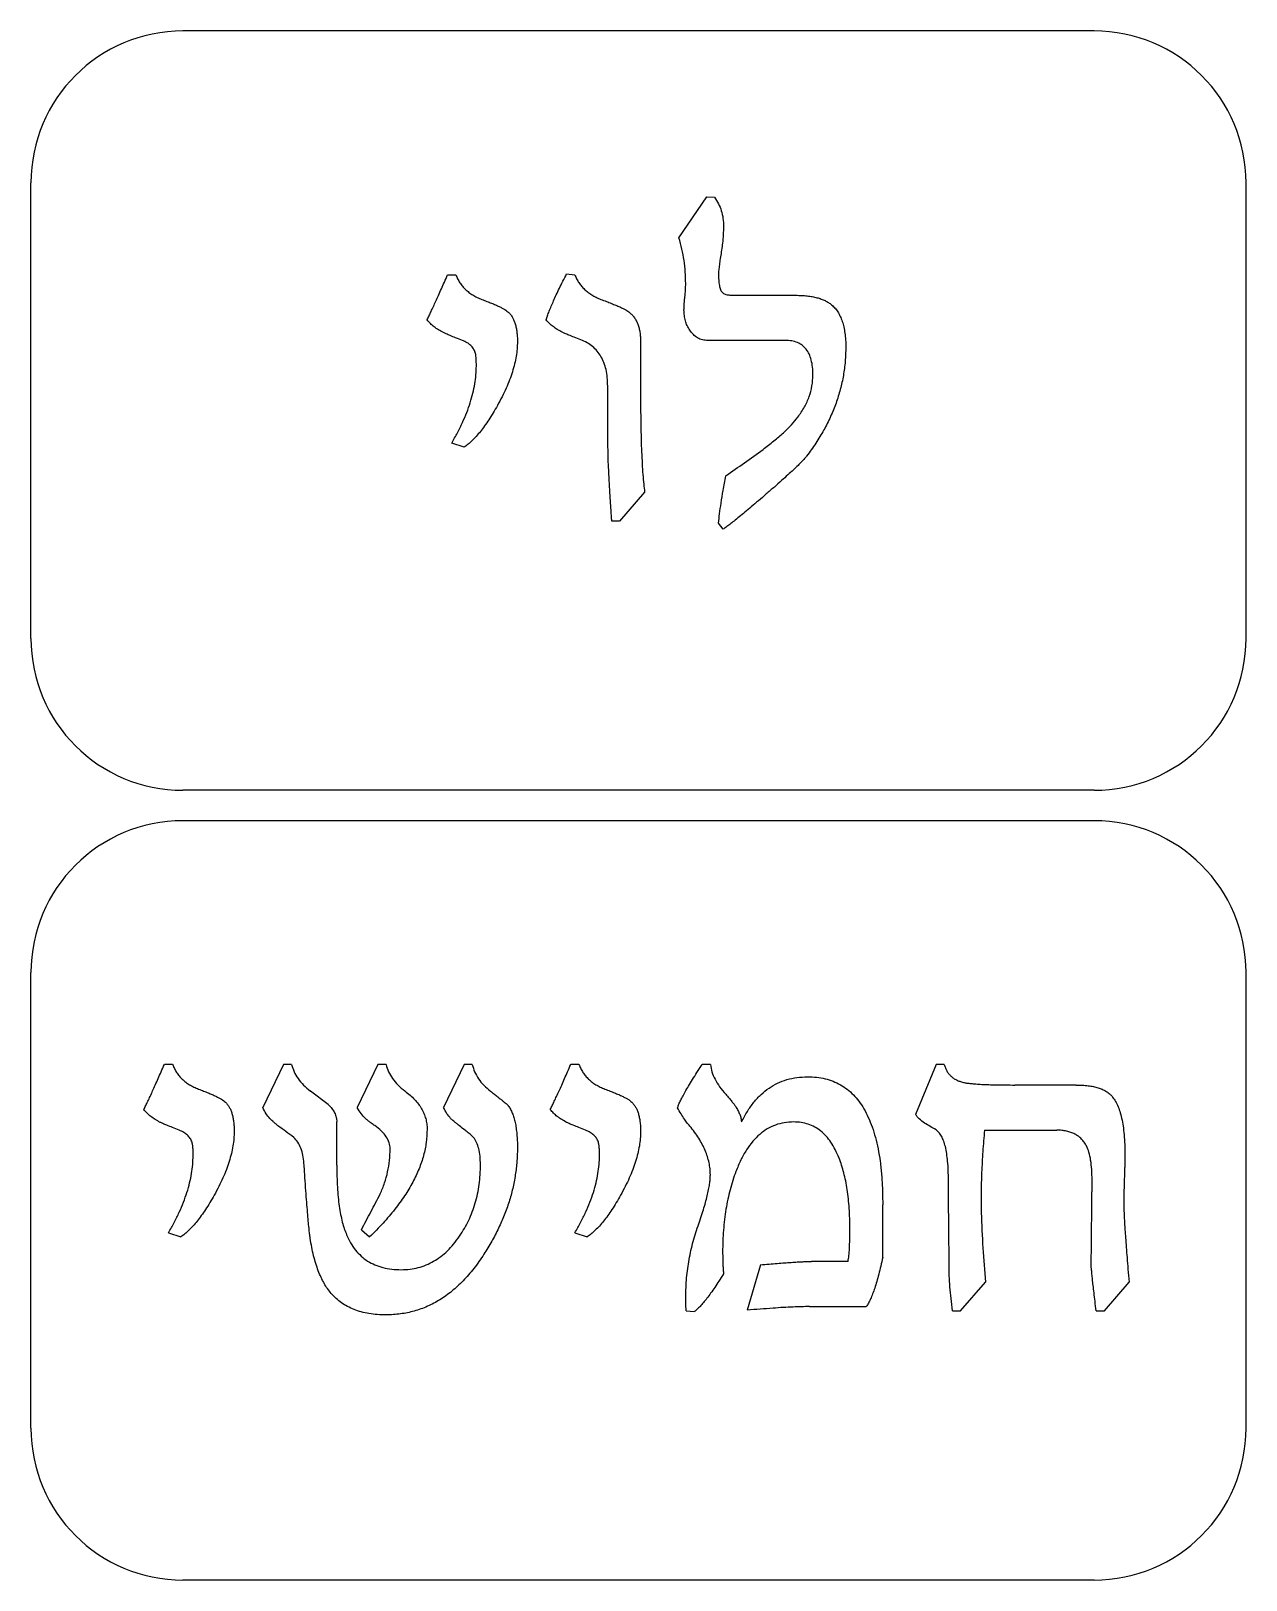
# Model space of a CAD drawing. Header units: inches. Extents: x -4 to 8.2, y -13.6 to 2.5.
# Drawn here: x 0.1 to 4.1, y -2.6 to 2.5 of the extents above; entities that cross this region are included whole.
import ezdxf

# ---------------------------------------------------------------- set-up
doc = ezdxf.new("R2010")
doc.units = ezdxf.units.IN
doc.header["$MEASUREMENT"] = 0

msp = doc.modelspace()

# ---------------------------------------------------------------- linework, layer by layer
at = {"color": 7, "linetype": 'Continuous', "lineweight": 25}
for p, q in [((3.6, 2.5), (0.6, 2.5)), ((0.1, 0.5), (0.1, 2)), ((4.1, 0.5), (4.1, 2)), ((2.2332, 1.8189), (2.3251, 1.9541)), ((2.3251, 1.9541), (2.35, 1.9526)), ((1.4716, 1.6973), (1.4986, 1.6973)), ((1.8635, 1.7003), (1.8905, 1.6973)), ((2.4167, 1.6297), (2.6177, 1.6297)), ((2.5833, 1.4811), (2.3283, 1.4811)), ((2.1068, 1.4769), (2.1068, 1.3115)), ((1.5257, 1.1297), (1.4851, 1.143)), ((2.1203, 0.9811), (2.0371, 0.8865)), ((2.0371, 0.8865), (2.0122, 0.8865)), ((2.3783, 0.8595), (2.3635, 0.8799)), ((3.6, 0), (0.6, 0)), ((3.6, -0.1), (0.6, -0.1)), ((0.1, -2.1), (0.1, -0.6)), ((4.1, -2.1), (4.1, -0.6)), ((0.5662, -0.9027), (0.5392, -0.9027)), ((0.9311, -0.9027), (0.8635, -1.0446)), ((0.9581, -0.9027), (0.9311, -0.9027)), ((1.2419, -0.9027), (1.1743, -1.0446)), ((1.2689, -0.9027), (1.2419, -0.9027)), ((1.5257, -0.9027), (1.4581, -1.0446)), ((1.5527, -0.9027), (1.5257, -0.9027)), ((1.9041, -0.9027), (1.877, -0.9027)), ((2.3365, -0.9027), (2.3095, -0.9027)), ((3.0797, -0.9027), (3.0122, -1.067)), ((3.1068, -0.9027), (3.0797, -0.9027)), ((1.078, -1.0342), (1.02, -0.9901)), ((3.5413, -0.9703), (3.3392, -0.9703)), ((1.1068, -1.2346), (1.1068, -1.0917)), ((3.2391, -1.1189), (3.4767, -1.1189)), ((2.9041, -1.5378), (2.9041, -1.3649)), ((0.5527, -1.457), (0.5932, -1.4703)), ((1.1878, -1.4468), (1.2149, -1.4703)), ((1.8905, -1.457), (1.9311, -1.4703)), ((2.5016, -1.5623), (2.4581, -1.7114)), ((2.79, -1.5514), (2.6695, -1.5514)), ((3.1604, -1.7135), (3.2419, -1.6189)), ((3.6336, -1.7135), (3.7149, -1.6189)), ((2.2567, -1.7135), (2.2837, -1.7163)), ((2.6627, -1.7), (2.85, -1.7)), ((3.1338, -1.7135), (3.1604, -1.7135)), ((3.6068, -1.7135), (3.6336, -1.7135)), ((3.6, -2.6), (0.6, -2.6))]:
    msp.add_line(p, q, dxfattribs=at)
for centre, start, end in [((0.6, 2), 90, 180), ((3.6, 2), 0, 90), ((0.6, 0.5), 180, 270), ((3.6, 0.5), 270, 0), ((0.6, -0.6), 90, 180), ((3.6, -0.6), 0, 90), ((0.6, -2.1), 180, 270), ((3.6, -2.1), 270, 0)]:
    msp.add_arc(centre, 0.5, start, end, dxfattribs=at)
for points, knots in [([(2.35, 1.9526), (2.3546, 1.9456), (2.3638, 1.9316), (2.3733, 1.9081), (2.3789, 1.8827), (2.3796, 1.8651), (2.38, 1.8561)], [0, 0, 0, 0, 0.243597, 0.487887, 0.73625, 1, 1, 1, 1]), ([(2.38, 1.8561), (2.3795, 1.8418), (2.3786, 1.812), (2.3731, 1.775), (2.3682, 1.7459), (2.3657, 1.7265), (2.3637, 1.71), (2.3636, 1.6999), (2.3635, 1.6954)], [0, 0, 0, 0, 0.265423, 0.552621, 0.692818, 0.812685, 0.91638, 1, 1, 1, 1]), ([(2.2554, 1.6684), (2.2551, 1.6811), (2.2544, 1.7066), (2.2504, 1.7446), (2.2435, 1.7822), (2.2367, 1.8066), (2.2332, 1.8189)], [0, 0, 0, 0, 0.250488, 0.500789, 0.749776, 1, 1, 1, 1]), ([(1.4041, 1.5486), (1.4062, 1.553), (1.4107, 1.5622), (1.4173, 1.5769), (1.4251, 1.5929), (1.4332, 1.6107), (1.442, 1.6301), (1.4511, 1.6512), (1.4613, 1.6737), (1.4681, 1.6893), (1.4716, 1.6973)], [0, 0, 0, 0, 0.089061, 0.187408, 0.296147, 0.417073, 0.546131, 0.687399, 0.839038, 1, 1, 1, 1]), ([(1.4986, 1.6973), (1.5005, 1.6927), (1.5042, 1.6837), (1.5116, 1.6712), (1.5199, 1.6594), (1.5303, 1.6489), (1.5416, 1.6391), (1.5545, 1.6305), (1.5687, 1.6225), (1.5789, 1.6184), (1.5842, 1.6162)], [0, 0, 0, 0, 0.121272, 0.239485, 0.357546, 0.477869, 0.601015, 0.727171, 0.860039, 1, 1, 1, 1]), ([(1.7959, 1.5486), (1.7974, 1.5532), (1.8005, 1.5627), (1.806, 1.5778), (1.8128, 1.5945), (1.8209, 1.6125), (1.8297, 1.6323), (1.8398, 1.6536), (1.8513, 1.6764), (1.8594, 1.6921), (1.8635, 1.7003)], [0, 0, 0, 0, 0.085589, 0.181666, 0.289972, 0.409442, 0.539107, 0.681201, 0.834632, 1, 1, 1, 1]), ([(1.8905, 1.6973), (1.8924, 1.6928), (1.8961, 1.6839), (1.9035, 1.6714), (1.9118, 1.6596), (1.9222, 1.6491), (1.9335, 1.6393), (1.9464, 1.6307), (1.9606, 1.6228), (1.9708, 1.6184), (1.9761, 1.6162)], [0, 0, 0, 0, 0.11979, 0.238109, 0.356274, 0.476705, 0.599961, 0.726229, 0.859216, 1, 1, 1, 1]), ([(2.3635, 1.6954), (2.3636, 1.6885), (2.3637, 1.6761), (2.3666, 1.6596), (2.3702, 1.6464), (2.3752, 1.6403), (2.3774, 1.6375)], [0, 0, 0, 0, 0.3372528, 0.6119531, 0.8283678, 1, 1, 1, 1]), ([(2.2497, 1.5816), (2.2498, 1.5842), (2.2499, 1.59), (2.2503, 1.5995), (2.2512, 1.6108), (2.2529, 1.6273), (2.255, 1.6466), (2.2553, 1.6617), (2.2554, 1.6684)], [0, 0, 0, 0, 0.089827, 0.199145, 0.330556, 0.47931, 0.771757, 1, 1, 1, 1]), ([(2.3774, 1.6375), (2.3794, 1.6363), (2.3838, 1.6335), (2.3926, 1.6313), (2.4038, 1.6299), (2.4121, 1.6298), (2.4167, 1.6297)], [0, 0, 0, 0, 0.167526, 0.384466, 0.66218, 1, 1, 1, 1]), ([(1.5842, 1.6162), (1.5897, 1.6141), (1.6003, 1.6101), (1.6154, 1.6042), (1.6289, 1.5986), (1.6407, 1.5931), (1.6509, 1.5878), (1.6596, 1.583), (1.6667, 1.5784), (1.6706, 1.5751), (1.6724, 1.5736)], [0, 0, 0, 0, 0.181245, 0.34494, 0.493923, 0.626346, 0.742424, 0.843252, 0.928317, 1, 1, 1, 1]), ([(1.9761, 1.6162), (1.9822, 1.614), (1.9939, 1.6098), (2.0103, 1.6032), (2.0249, 1.5972), (2.0378, 1.5919), (2.0486, 1.5866), (2.0576, 1.5817), (2.065, 1.5777), (2.0689, 1.5745), (2.0707, 1.5731)], [0, 0, 0, 0, 0.187718, 0.357689, 0.508483, 0.642764, 0.757782, 0.856532, 0.936412, 1, 1, 1, 1]), ([(2.2685, 1.5151), (2.2656, 1.5199), (2.2597, 1.5297), (2.2539, 1.546), (2.2505, 1.5634), (2.25, 1.5754), (2.2497, 1.5816)], [0, 0, 0, 0, 0.241448, 0.485495, 0.737233, 1, 1, 1, 1]), ([(2.6177, 1.6297), (2.6242, 1.6297), (2.6368, 1.6295), (2.655, 1.6281), (2.6718, 1.6255), (2.6873, 1.6223), (2.7013, 1.6178), (2.7141, 1.6125), (2.7257, 1.6063), (2.7323, 1.601), (2.7356, 1.5985)], [0, 0, 0, 0, 0.156348, 0.302949, 0.440392, 0.567366, 0.685042, 0.79548, 0.900436, 1, 1, 1, 1]), ([(2.7356, 1.5985), (2.7393, 1.595), (2.747, 1.5879), (2.7565, 1.575), (2.7645, 1.5603), (2.7713, 1.5437), (2.7763, 1.5251), (2.7797, 1.5047), (2.7822, 1.4824), (2.7824, 1.4669), (2.7824, 1.4589)], [0, 0, 0, 0, 0.101265, 0.205539, 0.315057, 0.432273, 0.557749, 0.694666, 0.841449, 1, 1, 1, 1]), ([(1.4579, 1.5068), (1.4524, 1.5098), (1.4419, 1.5157), (1.4273, 1.5256), (1.4148, 1.5366), (1.4076, 1.5447), (1.4041, 1.5486)], [0, 0, 0, 0, 0.272878, 0.527224, 0.769209, 1, 1, 1, 1]), ([(1.6724, 1.5736), (1.6748, 1.5711), (1.6795, 1.566), (1.6854, 1.5571), (1.6903, 1.5469), (1.6945, 1.5356), (1.6976, 1.5228), (1.6996, 1.5088), (1.7012, 1.4936), (1.7013, 1.483), (1.7014, 1.4775)], [0, 0, 0, 0, 0.098799, 0.202339, 0.30967, 0.427787, 0.554647, 0.691571, 0.839954, 1, 1, 1, 1]), ([(1.8485, 1.5083), (1.8432, 1.5112), (1.8328, 1.5167), (1.8189, 1.5266), (1.8063, 1.5368), (1.7994, 1.5447), (1.7959, 1.5486)], [0, 0, 0, 0, 0.272084, 0.526726, 0.767057, 1, 1, 1, 1]), ([(2.0707, 1.5731), (2.0735, 1.5705), (2.0793, 1.5653), (2.0868, 1.5561), (2.0929, 1.5457), (2.098, 1.5341), (2.102, 1.5215), (2.1047, 1.5076), (2.1064, 1.4926), (2.1066, 1.4822), (2.1068, 1.4769)], [0, 0, 0, 0, 0.109604, 0.219747, 0.332859, 0.450252, 0.57528, 0.706964, 0.848903, 1, 1, 1, 1]), ([(1.5204, 1.4811), (1.5129, 1.484), (1.4995, 1.4894), (1.4815, 1.4964), (1.4682, 1.5021), (1.4608, 1.5055), (1.4579, 1.5068)], [0, 0, 0, 0, 0.3560767, 0.6419804, 0.8560369, 1, 1, 1, 1]), ([(1.5626, 1.4416), (1.5609, 1.4459), (1.5574, 1.4545), (1.5476, 1.4652), (1.5354, 1.4746), (1.5256, 1.4788), (1.5204, 1.4811)], [0, 0, 0, 0, 0.231003, 0.46427, 0.716826, 1, 1, 1, 1]), ([(1.9098, 1.4834), (1.9024, 1.4862), (1.8892, 1.4912), (1.8717, 1.4982), (1.8586, 1.5036), (1.8514, 1.507), (1.8485, 1.5083)], [0, 0, 0, 0, 0.355808, 0.641023, 0.855704, 1, 1, 1, 1]), ([(1.9986, 1.331), (1.9983, 1.3404), (1.9978, 1.3585), (1.9939, 1.3845), (1.9869, 1.4077), (1.9771, 1.4284), (1.9645, 1.4465), (1.9489, 1.4617), (1.9307, 1.4746), (1.9169, 1.4804), (1.9098, 1.4834)], [0, 0, 0, 0, 0.149789, 0.287621, 0.414753, 0.533586, 0.648175, 0.762634, 0.878138, 1, 1, 1, 1]), ([(2.3283, 1.4811), (2.3222, 1.4815), (2.3105, 1.4822), (2.2939, 1.4889), (2.2796, 1.5001), (2.2723, 1.5099), (2.2685, 1.5151)], [0, 0, 0, 0, 0.251691, 0.489241, 0.734529, 1, 1, 1, 1]), ([(2.6743, 1.3668), (2.6741, 1.3758), (2.6736, 1.3926), (2.6695, 1.4162), (2.6624, 1.4362), (2.6523, 1.4527), (2.6393, 1.4658), (2.6231, 1.4747), (2.6041, 1.4804), (2.5905, 1.4808), (2.5833, 1.4811)], [0, 0, 0, 0, 0.161067, 0.302646, 0.428037, 0.541194, 0.647754, 0.755503, 0.871701, 1, 1, 1, 1]), ([(1.5662, 1.3968), (1.5662, 1.402), (1.5661, 1.4113), (1.5656, 1.424), (1.5644, 1.4338), (1.5632, 1.4393), (1.5626, 1.4416)], [0, 0, 0, 0, 0.342424, 0.624194, 0.841776, 1, 1, 1, 1]), ([(1.7014, 1.4775), (1.7011, 1.4695), (1.7006, 1.4533), (1.6977, 1.4287), (1.6922, 1.4035), (1.685, 1.3775), (1.676, 1.3507), (1.6643, 1.3234), (1.6511, 1.2952), (1.6409, 1.2766), (1.6357, 1.267)], [0, 0, 0, 0, 0.107164, 0.217862, 0.333067, 0.453971, 0.581003, 0.713497, 0.852926, 1, 1, 1, 1]), ([(2.7824, 1.4589), (2.782, 1.4433), (2.7811, 1.4121), (2.7751, 1.3656), (2.7648, 1.3197), (2.7509, 1.2743), (2.7326, 1.2296), (2.7103, 1.1856), (2.6841, 1.1421), (2.6639, 1.1143), (2.6536, 1.1002)], [0, 0, 0, 0, 0.1209094, 0.2410339, 0.3619543, 0.4838002, 0.6077716, 0.7345434, 0.8648981, 1, 1, 1, 1]), ([(1.4851, 1.143), (1.4916, 1.1544), (1.5042, 1.1767), (1.5206, 1.2105), (1.5348, 1.2434), (1.5461, 1.2756), (1.5551, 1.307), (1.5614, 1.3377), (1.5655, 1.3675), (1.566, 1.3872), (1.5662, 1.3968)], [0, 0, 0, 0, 0.14591, 0.285397, 0.417414, 0.544558, 0.665116, 0.78115, 0.892539, 1, 1, 1, 1]), ([(2.001, 1.0708), (2.0007, 1.0764), (2.0002, 1.089), (1.9999, 1.1103), (1.9994, 1.1361), (1.9993, 1.1664), (1.999, 1.2012), (1.9989, 1.2404), (1.9986, 1.2841), (1.9986, 1.3148), (1.9986, 1.331)], [0, 0, 0, 0, 0.064164, 0.146154, 0.245185, 0.362061, 0.495169, 0.646132, 0.814139, 1, 1, 1, 1]), ([(2.6247, 1.2288), (2.6323, 1.2397), (2.6472, 1.2608), (2.6625, 1.2956), (2.6725, 1.3309), (2.6737, 1.3549), (2.6743, 1.3668)], [0, 0, 0, 0, 0.2668757, 0.5182997, 0.7599292, 1, 1, 1, 1]), ([(2.1068, 1.3115), (2.1068, 1.293), (2.1069, 1.2574), (2.1075, 1.206), (2.1085, 1.1586), (2.11, 1.1152), (2.1119, 1.0759), (2.1141, 1.0407), (2.1168, 1.0095), (2.1192, 0.9902), (2.1203, 0.9811)], [0, 0, 0, 0, 0.167815, 0.322878, 0.46648, 0.597361, 0.716182, 0.822971, 0.917134, 1, 1, 1, 1]), ([(1.6357, 1.267), (1.631, 1.2588), (1.6218, 1.2429), (1.6076, 1.2205), (1.5938, 1.2), (1.5798, 1.1819), (1.5664, 1.1656), (1.5527, 1.1517), (1.5394, 1.1395), (1.5301, 1.1329), (1.5257, 1.1297)], [0, 0, 0, 0, 0.160114, 0.309436, 0.449143, 0.578231, 0.696544, 0.806018, 0.908071, 1, 1, 1, 1]), ([(2.5103, 1.1226), (2.5222, 1.1317), (2.5451, 1.1492), (2.5763, 1.176), (2.6028, 1.2021), (2.6177, 1.2202), (2.6247, 1.2288)], [0, 0, 0, 0, 0.289176, 0.551141, 0.787619, 1, 1, 1, 1]), ([(2.3872, 1.0351), (2.4077, 1.0496), (2.4488, 1.0787), (2.4897, 1.1079), (2.5103, 1.1226)], [0, 0, 0, 0, 0.4986201, 1, 1, 1, 1]), ([(2.6536, 1.1002), (2.6514, 1.0975), (2.6462, 1.0912), (2.6365, 1.0812), (2.6244, 1.0686), (2.609, 1.0543), (2.591, 1.0377), (2.57, 1.0189), (2.5464, 0.9977), (2.5295, 0.9832), (2.5206, 0.9756)], [0, 0, 0, 0, 0.057506, 0.133667, 0.229436, 0.344074, 0.479249, 0.633346, 0.807148, 1, 1, 1, 1]), ([(2.0122, 0.8865), (2.0118, 0.8916), (2.0111, 0.9024), (2.0097, 0.9198), (2.0086, 0.9394), (2.007, 0.9613), (2.0056, 0.9854), (2.0041, 1.0118), (2.0027, 1.0406), (2.0015, 1.0605), (2.001, 1.0708)], [0, 0, 0, 0, 0.082519, 0.176523, 0.283075, 0.402252, 0.532838, 0.67598, 0.83168, 1, 1, 1, 1]), ([(2.3635, 0.8799), (2.3646, 0.8899), (2.3669, 0.912), (2.3721, 0.9478), (2.3789, 0.9895), (2.3843, 1.0192), (2.3872, 1.0351)], [0, 0, 0, 0, 0.192151, 0.423011, 0.691382, 1, 1, 1, 1]), ([(2.5206, 0.9756), (2.512, 0.9682), (2.4957, 0.9541), (2.4722, 0.9341), (2.4512, 0.916), (2.432, 0.9007), (2.4155, 0.8871), (2.4011, 0.8759), (2.3891, 0.8667), (2.3816, 0.8617), (2.3783, 0.8595)], [0, 0, 0, 0, 0.184943, 0.352811, 0.503608, 0.636756, 0.753573, 0.852632, 0.93467, 1, 1, 1, 1]), ([(0.4716, -1.0514), (0.4738, -1.047), (0.4782, -1.0378), (0.4849, -1.0231), (0.4927, -1.0071), (0.5007, -0.9893), (0.5095, -0.9699), (0.5187, -0.9488), (0.5289, -0.9263), (0.5357, -0.9107), (0.5392, -0.9027)], [0, 0, 0, 0, 0.0890606, 0.1874084, 0.2961472, 0.4170727, 0.5461312, 0.6873988, 0.8390381, 1, 1, 1, 1]), ([(0.5662, -0.9027), (0.5681, -0.9073), (0.5718, -0.9163), (0.5791, -0.9288), (0.5875, -0.9406), (0.5978, -0.9511), (0.6092, -0.9609), (0.6221, -0.9695), (0.6362, -0.9775), (0.6465, -0.9816), (0.6517, -0.9838)], [0, 0, 0, 0, 0.121272, 0.239485, 0.357546, 0.477869, 0.601015, 0.727171, 0.860039, 1, 1, 1, 1]), ([(0.9581, -0.9027), (0.9605, -0.9108), (0.9655, -0.9271), (0.979, -0.9499), (0.9971, -0.9715), (1.0121, -0.9837), (1.02, -0.9901)], [0, 0, 0, 0, 0.231209, 0.467752, 0.723073, 1, 1, 1, 1]), ([(1.2689, -0.9027), (1.2714, -0.9108), (1.2763, -0.9271), (1.2898, -0.9499), (1.308, -0.9713), (1.323, -0.9835), (1.3308, -0.9899)], [0, 0, 0, 0, 0.231551, 0.468444, 0.722664, 1, 1, 1, 1]), ([(1.5527, -0.9027), (1.555, -0.9109), (1.5596, -0.9274), (1.573, -0.9502), (1.5904, -0.9719), (1.605, -0.9842), (1.6127, -0.9905)], [0, 0, 0, 0, 0.233382, 0.472255, 0.725581, 1, 1, 1, 1]), ([(1.8095, -1.0514), (1.8116, -1.047), (1.8161, -1.0378), (1.8227, -1.0231), (1.8305, -1.0071), (1.8386, -0.9893), (1.8474, -0.9699), (1.8565, -0.9488), (1.8667, -0.9263), (1.8735, -0.9107), (1.877, -0.9027)], [0, 0, 0, 0, 0.089061, 0.187408, 0.296147, 0.417073, 0.546131, 0.687399, 0.839038, 1, 1, 1, 1]), ([(1.9041, -0.9027), (1.9059, -0.9073), (1.9096, -0.9163), (1.917, -0.9288), (1.9253, -0.9406), (1.9357, -0.9511), (1.947, -0.9609), (1.9599, -0.9695), (1.9741, -0.9775), (1.9843, -0.9816), (1.9896, -0.9838)], [0, 0, 0, 0, 0.1212715, 0.2394851, 0.3575456, 0.4778691, 0.6010148, 0.7271705, 0.8600395, 1, 1, 1, 1]), ([(2.2284, -1.0454), (2.2295, -1.0423), (2.232, -1.0349), (2.2373, -1.0229), (2.2449, -1.0087), (2.2539, -0.9919), (2.2652, -0.9731), (2.278, -0.9516), (2.2931, -0.928), (2.3038, -0.9114), (2.3095, -0.9027)], [0, 0, 0, 0, 0.061306, 0.141202, 0.239372, 0.354828, 0.488899, 0.640357, 0.810578, 1, 1, 1, 1]), ([(2.3365, -0.9027), (2.3379, -0.9109), (2.341, -0.9278), (2.3516, -0.9525), (2.3671, -0.9772), (2.3801, -0.9926), (2.387, -1.0007)], [0, 0, 0, 0, 0.222118, 0.459056, 0.716737, 1, 1, 1, 1]), ([(3.1068, -0.9027), (3.1078, -0.9065), (3.11, -0.9138), (3.1149, -0.9241), (3.121, -0.9333), (3.1286, -0.9411), (3.137, -0.9481), (3.1467, -0.954), (3.1578, -0.9583), (3.1656, -0.9605), (3.1697, -0.9616)], [0, 0, 0, 0, 0.128968, 0.252297, 0.372473, 0.490484, 0.610638, 0.732235, 0.862178, 1, 1, 1, 1]), ([(2.4395, -1.0919), (2.4457, -1.0801), (2.4575, -1.0574), (2.479, -1.0269), (2.5028, -1.001), (2.529, -0.9798), (2.5576, -0.9633), (2.5886, -0.9517), (2.6218, -0.9445), (2.6447, -0.9437), (2.6564, -0.9432)], [0, 0, 0, 0, 0.1426704, 0.275226, 0.4000642, 0.5196127, 0.6366288, 0.7540483, 0.8740372, 1, 1, 1, 1]), ([(2.6564, -0.9432), (2.6664, -0.9436), (2.6859, -0.9442), (2.7142, -0.9491), (2.7407, -0.9573), (2.765, -0.9692), (2.7876, -0.9839), (2.808, -1.0024), (2.8265, -1.024), (2.843, -1.0488), (2.8572, -1.0772), (2.87, -1.1085), (2.8803, -1.1433), (2.8893, -1.1812), (2.8959, -1.2225), (2.9008, -1.267), (2.9034, -1.3149), (2.9038, -1.3479), (2.9041, -1.3649)], [0, 0, 0, 0, 0.0545704, 0.1063586, 0.1562339, 0.2047991, 0.2535383, 0.3029912, 0.3541387, 0.4080919, 0.4654057, 0.5266809, 0.5924656, 0.6630114, 0.7388317, 0.8202699, 0.9071272, 1, 1, 1, 1]), ([(3.1697, -0.9616), (3.1732, -0.9624), (3.1812, -0.9641), (3.1949, -0.9655), (3.2116, -0.967), (3.2312, -0.9683), (3.2539, -0.9691), (3.2796, -0.9697), (3.3084, -0.9701), (3.3286, -0.9702), (3.3392, -0.9703)], [0, 0, 0, 0, 0.063333, 0.144676, 0.243183, 0.358935, 0.491929, 0.643506, 0.812445, 1, 1, 1, 1]), ([(0.6517, -0.9838), (0.6573, -0.9859), (0.6679, -0.9899), (0.683, -0.9958), (0.6964, -1.0014), (0.7083, -1.0069), (0.7184, -1.0122), (0.7271, -1.017), (0.7342, -1.0216), (0.7382, -1.0249), (0.74, -1.0264)], [0, 0, 0, 0, 0.181245, 0.34494, 0.493923, 0.626346, 0.742424, 0.843252, 0.928317, 1, 1, 1, 1]), ([(1.3308, -0.9899), (1.3366, -0.9944), (1.3478, -1.0031), (1.3628, -1.0174), (1.3755, -1.0324), (1.3859, -1.048), (1.394, -1.0641), (1.3997, -1.0809), (1.4036, -1.0982), (1.4039, -1.11), (1.4041, -1.116)], [0, 0, 0, 0, 0.144672, 0.28162, 0.409147, 0.532779, 0.651144, 0.766124, 0.88278, 1, 1, 1, 1]), ([(1.6127, -0.9905), (1.617, -0.9938), (1.6251, -1.0001), (1.6365, -1.0089), (1.6461, -1.0168), (1.6543, -1.0232), (1.6609, -1.0286), (1.6658, -1.0329), (1.6693, -1.036), (1.6708, -1.0378), (1.6714, -1.0385)], [0, 0, 0, 0, 0.2143919, 0.4048521, 0.5692069, 0.7079087, 0.8166303, 0.9054157, 0.9664753, 1, 1, 1, 1]), ([(1.9896, -0.9838), (1.9951, -0.9859), (2.0057, -0.9899), (2.0208, -0.9958), (2.0343, -1.0014), (2.0462, -1.0069), (2.0563, -1.0122), (2.065, -1.017), (2.0721, -1.0216), (2.076, -1.0249), (2.0778, -1.0264)], [0, 0, 0, 0, 0.181245, 0.34494, 0.493923, 0.626346, 0.742424, 0.843252, 0.928317, 1, 1, 1, 1]), ([(2.387, -1.0007), (2.3906, -1.0049), (2.3975, -1.0127), (2.4065, -1.0237), (2.414, -1.0329), (2.4182, -1.0387), (2.4201, -1.0412)], [0, 0, 0, 0, 0.320028, 0.592002, 0.818619, 1, 1, 1, 1]), ([(3.5413, -0.9703), (3.5481, -0.9704), (3.5611, -0.9706), (3.5799, -0.9724), (3.5971, -0.975), (3.6125, -0.979), (3.6264, -0.984), (3.6386, -0.9901), (3.6491, -0.9976), (3.655, -1.0035), (3.6579, -1.0064)], [0, 0, 0, 0, 0.161604, 0.311956, 0.449987, 0.576906, 0.693489, 0.801094, 0.902412, 1, 1, 1, 1]), ([(3.6579, -1.0064), (3.6614, -1.0109), (3.6688, -1.0203), (3.6775, -1.0374), (3.6851, -1.0573), (3.6911, -1.0802), (3.6956, -1.1061), (3.6989, -1.135), (3.7011, -1.167), (3.7013, -1.1894), (3.7014, -1.2011)], [0, 0, 0, 0, 0.083993, 0.176996, 0.281629, 0.39787, 0.526733, 0.670111, 0.827417, 1, 1, 1, 1]), ([(0.5255, -1.0932), (0.52, -1.0902), (0.5094, -1.0843), (0.4949, -1.0744), (0.4823, -1.0634), (0.4751, -1.0553), (0.4716, -1.0514)], [0, 0, 0, 0, 0.272878, 0.527224, 0.769209, 1, 1, 1, 1]), ([(0.74, -1.0264), (0.7423, -1.0289), (0.7471, -1.034), (0.7529, -1.0429), (0.7578, -1.0531), (0.7621, -1.0644), (0.7652, -1.0772), (0.7671, -1.0912), (0.7688, -1.1064), (0.7689, -1.117), (0.7689, -1.1225)], [0, 0, 0, 0, 0.098799, 0.202339, 0.30967, 0.427787, 0.554647, 0.691571, 0.839954, 1, 1, 1, 1]), ([(0.8861, -1.0803), (0.8819, -1.0752), (0.8728, -1.0643), (0.8667, -1.0515), (0.8635, -1.0446)], [0, 0, 0, 0, 0.465265, 1, 1, 1, 1]), ([(1.078, -1.0342), (1.0825, -1.0387), (1.0908, -1.047), (1.0998, -1.0616), (1.1059, -1.0764), (1.1065, -1.0866), (1.1068, -1.0917)], [0, 0, 0, 0, 0.28287, 0.535734, 0.771523, 1, 1, 1, 1]), ([(1.2001, -1.0799), (1.1954, -1.0749), (1.1853, -1.0642), (1.1781, -1.0514), (1.1743, -1.0446)], [0, 0, 0, 0, 0.467786, 1, 1, 1, 1]), ([(1.4815, -1.0805), (1.4774, -1.0753), (1.4683, -1.0642), (1.4617, -1.0514), (1.4581, -1.0446)], [0, 0, 0, 0, 0.462961, 1, 1, 1, 1]), ([(1.6714, -1.0385), (1.6738, -1.0421), (1.6789, -1.0498), (1.6847, -1.063), (1.6902, -1.0777), (1.6943, -1.0942), (1.6974, -1.1124), (1.6996, -1.1323), (1.7012, -1.1539), (1.7013, -1.1688), (1.7014, -1.1766)], [0, 0, 0, 0, 0.091951, 0.192758, 0.300844, 0.419436, 0.548007, 0.687392, 0.837968, 1, 1, 1, 1]), ([(1.8633, -1.0932), (1.8578, -1.0902), (1.8473, -1.0843), (1.8327, -1.0744), (1.8202, -1.0634), (1.813, -1.0553), (1.8095, -1.0514)], [0, 0, 0, 0, 0.272878, 0.527224, 0.769209, 1, 1, 1, 1]), ([(2.0778, -1.0264), (2.0802, -1.0289), (2.0849, -1.034), (2.0908, -1.0429), (2.0957, -1.0531), (2.0999, -1.0644), (2.103, -1.0772), (2.105, -1.0912), (2.1066, -1.1064), (2.1067, -1.117), (2.1068, -1.1225)], [0, 0, 0, 0, 0.098799, 0.202339, 0.30967, 0.427787, 0.554647, 0.691571, 0.839954, 1, 1, 1, 1]), ([(2.2689, -1.1054), (2.266, -1.1022), (2.2596, -1.095), (2.2501, -1.0816), (2.2395, -1.0648), (2.2323, -1.0522), (2.2284, -1.0454)], [0, 0, 0, 0, 0.177422, 0.400395, 0.676526, 1, 1, 1, 1]), ([(2.4201, -1.0412), (2.4227, -1.0455), (2.4276, -1.0537), (2.4333, -1.0665), (2.4375, -1.0792), (2.4389, -1.0877), (2.4395, -1.0919)], [0, 0, 0, 0, 0.2714562, 0.5254169, 0.7683435, 1, 1, 1, 1]), ([(3.0417, -1.0955), (3.0355, -1.0912), (3.0241, -1.0832), (3.0159, -1.0721), (3.0122, -1.067)], [0, 0, 0, 0, 0.545893, 1, 1, 1, 1]), ([(0.588, -1.1189), (0.5805, -1.116), (0.5671, -1.1106), (0.5491, -1.1036), (0.5358, -1.0979), (0.5284, -1.0945), (0.5255, -1.0932)], [0, 0, 0, 0, 0.3560767, 0.6419804, 0.8560369, 1, 1, 1, 1]), ([(0.6302, -1.1584), (0.6285, -1.1541), (0.625, -1.1455), (0.6152, -1.1348), (0.603, -1.1254), (0.5932, -1.1212), (0.588, -1.1189)], [0, 0, 0, 0, 0.231003, 0.46427, 0.716826, 1, 1, 1, 1]), ([(0.9131, -1.1048), (0.91, -1.102), (0.9041, -1.097), (0.8965, -1.0902), (0.8906, -1.0848), (0.8874, -1.0816), (0.8861, -1.0803)], [0, 0, 0, 0, 0.344622, 0.631544, 0.844496, 1, 1, 1, 1]), ([(0.9655, -1.1426), (0.9569, -1.1362), (0.9395, -1.1234), (0.922, -1.111), (0.9131, -1.1048)], [0, 0, 0, 0, 0.498306, 1, 1, 1, 1]), ([(1.2318, -1.1039), (1.2279, -1.1013), (1.221, -1.0966), (1.2122, -1.0895), (1.2051, -1.0846), (1.2015, -1.0812), (1.2001, -1.0799)], [0, 0, 0, 0, 0.350197, 0.630234, 0.849805, 1, 1, 1, 1]), ([(1.4041, -1.116), (1.4035, -1.1304), (1.4023, -1.1595), (1.3928, -1.2033), (1.3781, -1.2473), (1.3569, -1.2915), (1.3302, -1.3361), (1.2973, -1.3809), (1.2588, -1.4263), (1.2299, -1.4553), (1.2149, -1.4703)], [0, 0, 0, 0, 0.104695, 0.211836, 0.324202, 0.441928, 0.567757, 0.701918, 0.845755, 1, 1, 1, 1]), ([(1.2824, -1.1804), (1.2818, -1.1736), (1.2804, -1.1595), (1.27, -1.1394), (1.2535, -1.1204), (1.2394, -1.1097), (1.2318, -1.1039)], [0, 0, 0, 0, 0.213328, 0.442489, 0.698953, 1, 1, 1, 1]), ([(1.5103, -1.1048), (1.507, -1.102), (1.501, -1.097), (1.4926, -1.0904), (1.4866, -1.0848), (1.483, -1.0817), (1.4815, -1.0805)], [0, 0, 0, 0, 0.342862, 0.626073, 0.844727, 1, 1, 1, 1]), ([(1.5571, -1.1428), (1.5556, -1.1413), (1.5511, -1.1369), (1.5416, -1.1292), (1.5275, -1.1181), (1.5165, -1.1096), (1.5103, -1.1048)], [0, 0, 0, 0, 0.106361, 0.312334, 0.606175, 1, 1, 1, 1]), ([(1.9258, -1.1189), (1.9183, -1.116), (1.9049, -1.1106), (1.8869, -1.1036), (1.8736, -1.0979), (1.8663, -1.0945), (1.8633, -1.0932)], [0, 0, 0, 0, 0.356077, 0.64198, 0.856037, 1, 1, 1, 1]), ([(1.968, -1.1584), (1.9663, -1.1541), (1.9628, -1.1455), (1.953, -1.1348), (1.9408, -1.1254), (1.931, -1.1212), (1.9258, -1.1189)], [0, 0, 0, 0, 0.231003, 0.46427, 0.716826, 1, 1, 1, 1]), ([(2.3365, -1.2657), (2.3363, -1.259), (2.3359, -1.2457), (2.3325, -1.2257), (2.3273, -1.2056), (2.3198, -1.1855), (2.3102, -1.1654), (2.2985, -1.1453), (2.2847, -1.1251), (2.2743, -1.1121), (2.2689, -1.1054)], [0, 0, 0, 0, 0.11198, 0.225217, 0.342076, 0.462513, 0.587562, 0.718147, 0.855079, 1, 1, 1, 1]), ([(2.611, -1.0919), (2.6006, -1.0924), (2.5802, -1.0933), (2.5507, -1.1012), (2.5234, -1.1142), (2.4982, -1.1324), (2.4753, -1.1558), (2.4546, -1.1842), (2.4359, -1.2176), (2.4259, -1.2422), (2.4207, -1.2551)], [0, 0, 0, 0, 0.11607, 0.227547, 0.339134, 0.452483, 0.57324, 0.703253, 0.844894, 1, 1, 1, 1]), ([(2.7603, -1.211), (2.7563, -1.2016), (2.7488, -1.1835), (2.7343, -1.1591), (2.7183, -1.1383), (2.7003, -1.1213), (2.6805, -1.108), (2.6588, -1.0986), (2.6354, -1.093), (2.6192, -1.0923), (2.611, -1.0919)], [0, 0, 0, 0, 0.149355, 0.287361, 0.414653, 0.533769, 0.649228, 0.76303, 0.878784, 1, 1, 1, 1]), ([(3.0795, -1.1177), (3.0732, -1.1141), (3.0604, -1.107), (3.048, -1.0993), (3.0417, -1.0955)], [0, 0, 0, 0, 0.498421, 1, 1, 1, 1]), ([(3.1203, -1.2834), (3.1202, -1.2725), (3.12, -1.2518), (3.1181, -1.2225), (3.115, -1.1965), (3.1107, -1.174), (3.1052, -1.1547), (3.0979, -1.1391), (3.09, -1.1263), (3.0829, -1.1204), (3.0795, -1.1177)], [0, 0, 0, 0, 0.186436, 0.353945, 0.501765, 0.632897, 0.745895, 0.842738, 0.92679, 1, 1, 1, 1]), ([(3.2391, -1.1189), (3.2371, -1.1424), (3.2331, -1.1888), (3.2294, -1.2576), (3.2275, -1.3247), (3.2281, -1.3688), (3.2284, -1.3907)], [0, 0, 0, 0, 0.260023, 0.513377, 0.759441, 1, 1, 1, 1]), ([(3.5747, -1.1709), (3.5723, -1.1667), (3.5677, -1.1585), (3.5587, -1.1478), (3.5482, -1.139), (3.5367, -1.1312), (3.5234, -1.1261), (3.5092, -1.1216), (3.4934, -1.1194), (3.4824, -1.1191), (3.4767, -1.1189)], [0, 0, 0, 0, 0.122059, 0.239717, 0.356001, 0.47195, 0.593088, 0.719074, 0.853874, 1, 1, 1, 1]), ([(0.6338, -1.2032), (0.6337, -1.198), (0.6337, -1.1887), (0.6332, -1.176), (0.632, -1.1662), (0.6307, -1.1607), (0.6302, -1.1584)], [0, 0, 0, 0, 0.342424, 0.624194, 0.841776, 1, 1, 1, 1]), ([(0.7689, -1.1225), (0.7687, -1.1305), (0.7682, -1.1467), (0.7652, -1.1713), (0.7598, -1.1965), (0.7525, -1.2225), (0.7436, -1.2493), (0.7319, -1.2766), (0.7187, -1.3048), (0.7085, -1.3234), (0.7033, -1.333)], [0, 0, 0, 0, 0.107164, 0.217862, 0.333067, 0.453971, 0.581003, 0.713497, 0.852926, 1, 1, 1, 1]), ([(0.9986, -1.2277), (0.9978, -1.2189), (0.9962, -1.2022), (0.9896, -1.1789), (0.9798, -1.1585), (0.9702, -1.1478), (0.9655, -1.1426)], [0, 0, 0, 0, 0.282843, 0.539205, 0.774933, 1, 1, 1, 1]), ([(1.5797, -1.2323), (1.5795, -1.2229), (1.579, -1.2052), (1.5748, -1.1807), (1.5682, -1.1596), (1.5607, -1.1482), (1.5571, -1.1428)], [0, 0, 0, 0, 0.299739, 0.564657, 0.793119, 1, 1, 1, 1]), ([(1.9716, -1.2032), (1.9716, -1.198), (1.9715, -1.1887), (1.971, -1.176), (1.9698, -1.1662), (1.9686, -1.1607), (1.968, -1.1584)], [0, 0, 0, 0, 0.342424, 0.624194, 0.841776, 1, 1, 1, 1]), ([(2.1068, -1.1225), (2.1065, -1.1305), (2.106, -1.1467), (2.1031, -1.1713), (2.0976, -1.1965), (2.0904, -1.2225), (2.0814, -1.2493), (2.0697, -1.2766), (2.0565, -1.3048), (2.0463, -1.3234), (2.0411, -1.333)], [0, 0, 0, 0, 0.107164, 0.217862, 0.333067, 0.453971, 0.581003, 0.713497, 0.852926, 1, 1, 1, 1]), ([(3.5932, -1.2842), (3.5931, -1.2723), (3.5929, -1.2499), (3.5891, -1.219), (3.5842, -1.1926), (3.5777, -1.1777), (3.5747, -1.1709)], [0, 0, 0, 0, 0.310091, 0.578087, 0.80769, 1, 1, 1, 1]), ([(0.5527, -1.457), (0.5592, -1.4456), (0.5718, -1.4233), (0.5881, -1.3895), (0.6023, -1.3566), (0.6136, -1.3244), (0.6227, -1.293), (0.629, -1.2623), (0.633, -1.2325), (0.6335, -1.2128), (0.6338, -1.2032)], [0, 0, 0, 0, 0.14591, 0.285397, 0.417414, 0.544558, 0.665116, 0.78115, 0.892539, 1, 1, 1, 1]), ([(1.2497, -1.3288), (1.2548, -1.3168), (1.2648, -1.2931), (1.2748, -1.2559), (1.2812, -1.2184), (1.282, -1.1931), (1.2824, -1.1804)], [0, 0, 0, 0, 0.2550771, 0.5040104, 0.7513725, 1, 1, 1, 1]), ([(1.7014, -1.1766), (1.7011, -1.1916), (1.7004, -1.2216), (1.6948, -1.2664), (1.6865, -1.3109), (1.6744, -1.355), (1.6586, -1.3988), (1.6396, -1.4423), (1.6172, -1.4855), (1.5999, -1.5134), (1.5911, -1.5275)], [0, 0, 0, 0, 0.1206574, 0.2414952, 0.3625066, 0.4845897, 0.609028, 0.7362812, 0.8664177, 1, 1, 1, 1]), ([(1.8905, -1.457), (1.897, -1.4456), (1.9096, -1.4233), (1.926, -1.3895), (1.9402, -1.3566), (1.9515, -1.3244), (1.9605, -1.293), (1.9668, -1.2623), (1.9709, -1.2325), (1.9714, -1.2128), (1.9716, -1.2032)], [0, 0, 0, 0, 0.14591, 0.285397, 0.417414, 0.544558, 0.665116, 0.78115, 0.892539, 1, 1, 1, 1]), ([(2.7959, -1.4447), (2.7958, -1.433), (2.7956, -1.4102), (2.7938, -1.3768), (2.7911, -1.3451), (2.7874, -1.315), (2.7824, -1.2866), (2.7762, -1.2599), (2.7692, -1.2347), (2.7632, -1.2188), (2.7603, -1.211)], [0, 0, 0, 0, 0.147437, 0.287925, 0.421629, 0.548739, 0.670502, 0.78532, 0.895224, 1, 1, 1, 1]), ([(3.7014, -1.2011), (3.7014, -1.2025), (3.7014, -1.2059), (3.7011, -1.212), (3.7009, -1.22), (3.7007, -1.2298), (3.7006, -1.2415), (3.7, -1.255), (3.6997, -1.2702), (3.6993, -1.2811), (3.699, -1.2868)], [0, 0, 0, 0, 0.049241, 0.120683, 0.214274, 0.327555, 0.465452, 0.620639, 0.800437, 1, 1, 1, 1]), ([(1.0191, -1.4745), (1.0185, -1.4699), (1.0169, -1.4589), (1.0152, -1.44), (1.0128, -1.4164), (1.0102, -1.3879), (1.0079, -1.3547), (1.0047, -1.3166), (1.002, -1.2738), (0.9998, -1.2436), (0.9986, -1.2277)], [0, 0, 0, 0, 0.056778, 0.133875, 0.229801, 0.344478, 0.479542, 0.633434, 0.806879, 1, 1, 1, 1]), ([(1.1068, -1.2346), (1.1068, -1.2471), (1.1069, -1.2712), (1.1087, -1.3062), (1.1112, -1.3386), (1.1143, -1.3685), (1.1191, -1.3959), (1.1244, -1.4208), (1.1309, -1.4432), (1.1364, -1.4569), (1.1391, -1.4635)], [0, 0, 0, 0, 0.160714, 0.311606, 0.450946, 0.580688, 0.699503, 0.809209, 0.90861, 1, 1, 1, 1]), ([(1.5109, -1.4679), (1.5164, -1.4594), (1.5273, -1.4424), (1.5415, -1.4156), (1.5533, -1.3876), (1.5631, -1.3586), (1.5704, -1.3284), (1.576, -1.2974), (1.5791, -1.2652), (1.5795, -1.2434), (1.5797, -1.2323)], [0, 0, 0, 0, 0.1217503, 0.2433768, 0.3648322, 0.4872437, 0.6111234, 0.7375712, 0.866947, 1, 1, 1, 1]), ([(2.2554, -1.6755), (2.2559, -1.6546), (2.2568, -1.6133), (2.2647, -1.5521), (2.2772, -1.4922), (2.2923, -1.4442), (2.3054, -1.4074), (2.3135, -1.3815), (2.3206, -1.3576), (2.3263, -1.3356), (2.3308, -1.3154), (2.334, -1.2971), (2.336, -1.2808), (2.3363, -1.2705), (2.3365, -1.2657)], [0, 0, 0, 0, 0.149001, 0.295482, 0.440493, 0.585118, 0.654786, 0.719686, 0.778896, 0.832938, 0.882365, 0.926273, 0.965765, 1, 1, 1, 1]), ([(2.4207, -1.2551), (2.4172, -1.2649), (2.4099, -1.2846), (2.4012, -1.3152), (2.3938, -1.3467), (2.3877, -1.3794), (2.3828, -1.4131), (2.3796, -1.4479), (2.3773, -1.4838), (2.3771, -1.508), (2.377, -1.5203)], [0, 0, 0, 0, 0.115157, 0.233109, 0.352698, 0.47514, 0.60144, 0.730967, 0.863245, 1, 1, 1, 1]), ([(3.1226, -1.5642), (3.1226, -1.5617), (3.1226, -1.5556), (3.1227, -1.5451), (3.1223, -1.5317), (3.1225, -1.5155), (3.1221, -1.4965), (3.122, -1.4746), (3.1214, -1.4499), (3.1214, -1.4234), (3.1211, -1.3969), (3.1209, -1.3722), (3.1207, -1.3504), (3.1204, -1.3315), (3.1206, -1.3154), (3.1202, -1.3023), (3.1203, -1.2919), (3.1203, -1.2859), (3.1203, -1.2834)], [0, 0, 0, 0, 0.027066, 0.064658, 0.112782, 0.169922, 0.237592, 0.315788, 0.403766, 0.501508, 0.599251, 0.68722, 0.764663, 0.832333, 0.889473, 0.936093, 0.972934, 1, 1, 1, 1]), ([(3.5905, -1.5644), (3.5905, -1.5619), (3.5905, -1.5559), (3.5905, -1.5454), (3.5907, -1.5321), (3.591, -1.5159), (3.5909, -1.497), (3.5911, -1.4752), (3.5917, -1.4506), (3.5917, -1.424), (3.5923, -1.3975), (3.5924, -1.3729), (3.5926, -1.3511), (3.5928, -1.3322), (3.593, -1.3162), (3.5933, -1.303), (3.5932, -1.2926), (3.5932, -1.2867), (3.5932, -1.2842)], [0, 0, 0, 0, 0.027127, 0.064804, 0.112282, 0.169555, 0.237373, 0.314991, 0.403167, 0.501129, 0.599099, 0.687266, 0.764883, 0.831952, 0.889225, 0.936703, 0.973626, 1, 1, 1, 1]), ([(3.699, -1.2868), (3.6987, -1.2966), (3.6981, -1.3154), (3.6976, -1.3426), (3.6979, -1.3675), (3.6982, -1.3833), (3.6984, -1.3909)], [0, 0, 0, 0, 0.282009, 0.543653, 0.782966, 1, 1, 1, 1]), ([(0.7033, -1.333), (0.6985, -1.3412), (0.6894, -1.3571), (0.6751, -1.3795), (0.6614, -1.4), (0.6474, -1.4181), (0.6339, -1.4344), (0.6203, -1.4483), (0.607, -1.4605), (0.5977, -1.4671), (0.5932, -1.4703)], [0, 0, 0, 0, 0.160114, 0.309436, 0.449143, 0.578231, 0.696544, 0.806018, 0.908071, 1, 1, 1, 1]), ([(1.1878, -1.4468), (1.1982, -1.4271), (1.2189, -1.3878), (1.2394, -1.3484), (1.2497, -1.3288)], [0, 0, 0, 0, 0.501069, 1, 1, 1, 1]), ([(2.0411, -1.333), (2.0364, -1.3412), (2.0272, -1.3571), (2.013, -1.3795), (1.9993, -1.4), (1.9852, -1.4181), (1.9718, -1.4344), (1.9581, -1.4483), (1.9449, -1.4605), (1.9355, -1.4671), (1.9311, -1.4703)], [0, 0, 0, 0, 0.160114, 0.309436, 0.449143, 0.578231, 0.696544, 0.806018, 0.908071, 1, 1, 1, 1]), ([(3.2284, -1.3907), (3.2299, -1.4295), (3.2328, -1.5056), (3.2389, -1.5816), (3.2419, -1.6189)], [0, 0, 0, 0, 0.509295, 1, 1, 1, 1]), ([(3.6984, -1.3909), (3.6986, -1.3958), (3.699, -1.407), (3.7002, -1.4258), (3.7013, -1.4485), (3.7034, -1.4751), (3.7056, -1.5055), (3.7085, -1.5398), (3.7113, -1.578), (3.7136, -1.6048), (3.7149, -1.6189)], [0, 0, 0, 0, 0.064701, 0.147018, 0.246904, 0.362635, 0.49692, 0.647, 0.814644, 1, 1, 1, 1]), ([(1.0884, -1.6563), (1.0843, -1.6512), (1.0758, -1.6406), (1.0647, -1.6229), (1.0545, -1.6032), (1.0456, -1.5814), (1.0373, -1.5577), (1.0301, -1.5318), (1.0241, -1.5039), (1.0208, -1.4845), (1.0191, -1.4745)], [0, 0, 0, 0, 0.100144, 0.205724, 0.317928, 0.437593, 0.564741, 0.700524, 0.845418, 1, 1, 1, 1]), ([(1.1391, -1.4635), (1.1432, -1.4726), (1.1514, -1.4903), (1.1676, -1.5139), (1.1865, -1.5339), (1.2079, -1.5504), (1.2322, -1.5628), (1.2589, -1.5721), (1.2884, -1.5773), (1.3088, -1.578), (1.3194, -1.5784)], [0, 0, 0, 0, 0.131083, 0.255469, 0.373854, 0.491286, 0.609154, 0.73138, 0.861056, 1, 1, 1, 1]), ([(1.3194, -1.5784), (1.3289, -1.5781), (1.3477, -1.5775), (1.3751, -1.572), (1.4012, -1.5633), (1.426, -1.5512), (1.4495, -1.5356), (1.4715, -1.5163), (1.4924, -1.4938), (1.5046, -1.4768), (1.5109, -1.4679)], [0, 0, 0, 0, 0.12373, 0.243949, 0.361703, 0.480775, 0.60156, 0.727393, 0.85947, 1, 1, 1, 1]), ([(2.79, -1.5514), (2.7909, -1.5451), (2.793, -1.5309), (2.7947, -1.5068), (2.7957, -1.4775), (2.7959, -1.4563), (2.7959, -1.4447)], [0, 0, 0, 0, 0.177389, 0.403269, 0.676033, 1, 1, 1, 1]), ([(1.5911, -1.5275), (1.5858, -1.5356), (1.5753, -1.5515), (1.5583, -1.574), (1.5411, -1.5953), (1.523, -1.6147), (1.5047, -1.6326), (1.4859, -1.6492), (1.4664, -1.664), (1.4466, -1.6774), (1.4262, -1.689), (1.4053, -1.6991), (1.3839, -1.7079), (1.3619, -1.7148), (1.3395, -1.7204), (1.3165, -1.7241), (1.2931, -1.7265), (1.2773, -1.7269), (1.2693, -1.727)], [0, 0, 0, 0, 0.073311, 0.144507, 0.213423, 0.280173, 0.344991, 0.408056, 0.469662, 0.529965, 0.588925, 0.647557, 0.705646, 0.763791, 0.821954, 0.880302, 0.939744, 1, 1, 1, 1]), ([(2.377, -1.5203), (2.3771, -1.5278), (2.3771, -1.5419), (2.3778, -1.5613), (2.3785, -1.5776), (2.3795, -1.5875), (2.38, -1.5919)], [0, 0, 0, 0, 0.315237, 0.586413, 0.813562, 1, 1, 1, 1]), ([(2.5016, -1.5623), (2.5111, -1.5615), (2.5294, -1.5599), (2.5558, -1.5575), (2.58, -1.5556), (2.6021, -1.5541), (2.622, -1.5528), (2.6398, -1.552), (2.6553, -1.5515), (2.665, -1.5514), (2.6695, -1.5514)], [0, 0, 0, 0, 0.17007, 0.327529, 0.472276, 0.603073, 0.722519, 0.828044, 0.919681, 1, 1, 1, 1]), ([(2.9041, -1.5378), (2.9019, -1.5475), (2.8978, -1.566), (2.8913, -1.5926), (2.8845, -1.6166), (2.8781, -1.6383), (2.8711, -1.6572), (2.8644, -1.6739), (2.8575, -1.6879), (2.8524, -1.6962), (2.85, -1.7)], [0, 0, 0, 0, 0.172705, 0.332246, 0.47783, 0.607731, 0.726749, 0.830409, 0.921137, 1, 1, 1, 1]), ([(3.1338, -1.7135), (3.1321, -1.7001), (3.1288, -1.6739), (3.1252, -1.6355), (3.1229, -1.5992), (3.1227, -1.5756), (3.1226, -1.5642)], [0, 0, 0, 0, 0.271152, 0.528791, 0.771628, 1, 1, 1, 1]), ([(3.6068, -1.7135), (3.6055, -1.7031), (3.6031, -1.6834), (3.5997, -1.6557), (3.597, -1.6315), (3.5946, -1.6111), (3.5929, -1.5943), (3.5917, -1.5811), (3.5907, -1.5716), (3.5905, -1.5664), (3.5905, -1.5644)], [0, 0, 0, 0, 0.209898, 0.397094, 0.55863, 0.696067, 0.807856, 0.896952, 0.960555, 1, 1, 1, 1]), ([(2.38, -1.5919), (2.375, -1.5998), (2.3656, -1.6149), (2.3513, -1.6361), (2.3381, -1.655), (2.3259, -1.6719), (2.314, -1.6861), (2.3034, -1.6985), (2.2934, -1.7084), (2.2868, -1.7138), (2.2837, -1.7163)], [0, 0, 0, 0, 0.177281, 0.338201, 0.485069, 0.61609, 0.733857, 0.837108, 0.925028, 1, 1, 1, 1]), ([(1.2693, -1.727), (1.2595, -1.7269), (1.2406, -1.7265), (1.2131, -1.723), (1.1875, -1.7177), (1.1639, -1.7098), (1.142, -1.6999), (1.122, -1.6878), (1.1039, -1.6733), (1.0936, -1.662), (1.0884, -1.6563)], [0, 0, 0, 0, 0.146304, 0.283035, 0.413216, 0.536289, 0.655378, 0.771012, 0.884692, 1, 1, 1, 1]), ([(2.2567, -1.7135), (2.2566, -1.711), (2.2564, -1.7048), (2.256, -1.6948), (2.2556, -1.6847), (2.2555, -1.6782), (2.2554, -1.6755)], [0, 0, 0, 0, 0.1999633, 0.4889012, 0.788936, 1, 1, 1, 1]), ([(2.5428, -1.7051), (2.5287, -1.7061), (2.5005, -1.7082), (2.4723, -1.7103), (2.4581, -1.7114)], [0, 0, 0, 0, 0.49876, 1, 1, 1, 1]), ([(2.6627, -1.7), (2.6542, -1.7), (2.6362, -1.7), (2.6077, -1.7013), (2.5762, -1.7026), (2.5542, -1.7042), (2.5428, -1.7051)], [0, 0, 0, 0, 0.212799, 0.450374, 0.712695, 1, 1, 1, 1])]:
    msp.add_open_spline(points, degree=3, knots=knots, dxfattribs=at)

doc.saveas('drawing.dxf')
